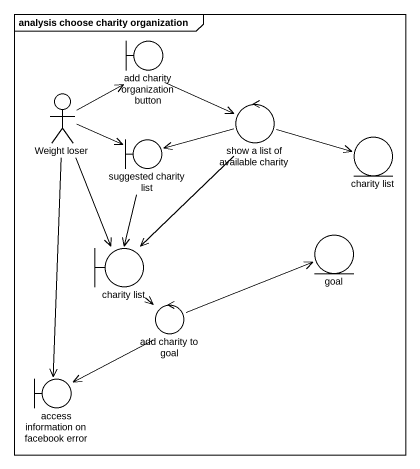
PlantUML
@startuml
mainframe analysis choose charity organization
boundary "add charity organization button" as add_charity_organization
actor "Weight loser" as Weight_loser
control "show a list of available charity" as show_a_list_of_available
boundary "suggested charity list" as suggested_charity_list
entity "charity list" as charity_list
boundary "charity list" as charity_list_2
entity goal
control "add charity to goal" as add_charity_to_goal
boundary "access information on facebook error" as access_information_on
add_charity_organization -right-> show_a_list_of_available
Weight_loser -up-> add_charity_organization
Weight_loser -right-> suggested_charity_list
Weight_loser --> charity_list_2
Weight_loser --> access_information_on
show_a_list_of_available -left-> suggested_charity_list
show_a_list_of_available -right-> charity_list
show_a_list_of_available --> charity_list_2
suggested_charity_list --> charity_list_2
charity_list_2 --> add_charity_to_goal
add_charity_to_goal -right-> goal
add_charity_to_goal --> access_information_on
@enduml
